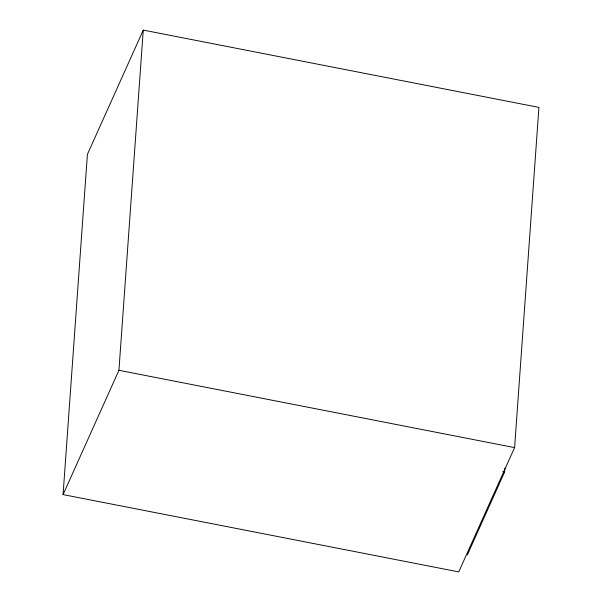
<?xml version="1.0" encoding="UTF-8"?>
<svg xmlns="http://www.w3.org/2000/svg" width="602" height="602" viewBox="0 0 602 602"><rect width="100%" height="100%" fill="white"/><g stroke="black" fill="none" stroke-linecap="round" stroke-linejoin="round"><path stroke-width="0.9" d="M63.075 494.596L87.403 154.39L143.261 30.1L538.925 107.404L514.597 447.61L458.739 571.9L63.075 494.596L118.933 370.305L143.261 30.1M467.491 553.012L467.355 554.893L504.596 472.028L504.867 468.281M118.933 370.305L514.597 447.61M502.775 471.675L504.596 472.028"/></g></svg>
